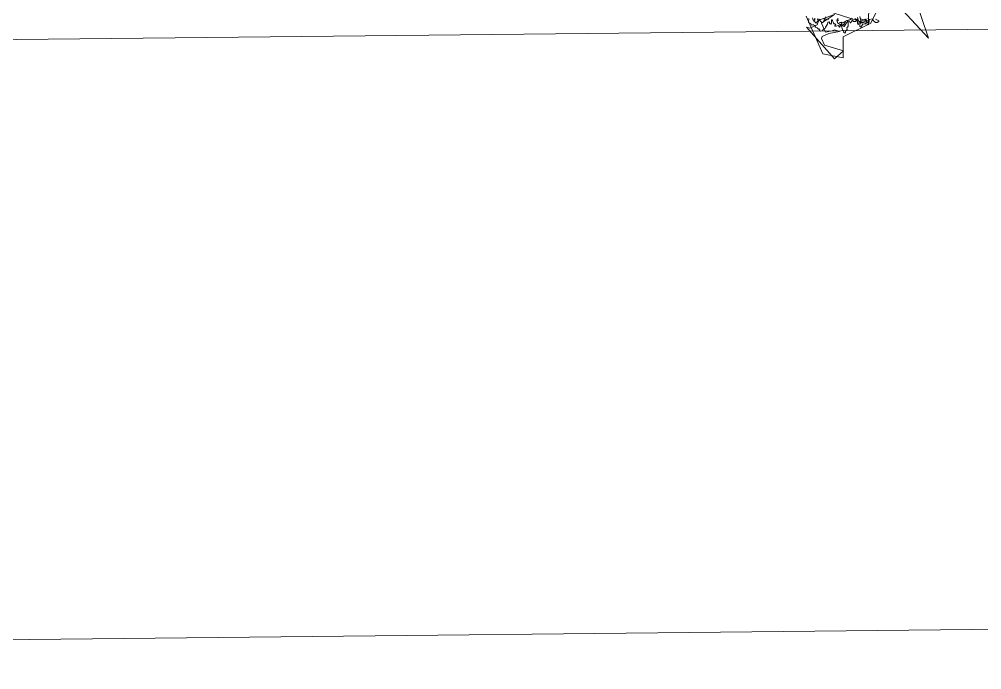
# Model space of a CAD drawing. Header units: metres. Extents: x -71 to 881, y -503 to 661.
# Drawn here: x 303.45 to 314.24, y -329.48 to -322.18 of the extents above; entities that cross this region are included whole.
import ezdxf

# ---------------------------------------------------------------- set-up
doc = ezdxf.new("R2010")
doc.units = ezdxf.units.M
doc.layers.add('04. Pisos', color=8, linetype='Continuous', lineweight=5)
doc.layers.add('ARBRE', color=100, linetype='Continuous', lineweight=13, true_color=0x00ff3f)

# ---------------------------------------------------------------- blocks, each defined once
blk = doc.blocks.new('WMF2', base_point=(0, 0.01))
at = {"color": 251, "lineweight": 0, "true_color": 0x636466}
for points in [[(62.22, -27.79), (49.27, -24.43), (44.16, -28.75), (49.49, -33.04), (47.38, -42.86), (52.22, -53.02), (31.88, -54.47), (45.91, -59.56)], [(59.11, -34.32), (48.77, -41.31), (47.36, -41.88), (58.37, -50.92)], [(57.77, -28.84), (58.63, -30.3), (56.93, -35.37), (57.37, -30.33), (54.22, -29.5), (53.25, -31.47), (53.04, -32.3), (51.55, -33.16), (53.17, -30.11), (53.78, -27.79), (53.47, -27.25), (51.12, -26.63), (45.81, -30.31), (45.66, -26.44), (59.37, -25.77), (58.42, -26.33), (57.77, -28.84), (57.77, -28.84)], [(47.44, -44.86), (46.32, -45.35), (46.14, -45.25), (46.23, -44.64), (46.6, -44.17), (47.56, -44.03), (48.1, -44.22), (48.58, -43.15), (48.01, -42.73), (47.85, -42.43), (48.07, -42.2), (48.76, -42.13), (48.17, -41.4), (48.71, -40.58), (48.32, -39.48), (48.7, -39.37), (49.37, -39.95), (49.47, -40.2), (49.63, -40.29), (49.94, -40.13), (49.49, -39.35), (50.01, -39.4), (50.51, -39.88), (50.54, -40.02), (50.86, -39.85), (50.83, -39.28), (51.31, -38.78), (51.84, -38.83), (51.55, -37.7), (51.59, -37.62), (52.39, -37.81), (52.44, -37.5), (51.18, -36.52), (51.08, -36.13), (51.12, -35.83), (50.51, -35.51), (50.45, -34.8), (50.07, -34.49), (50.03, -34.34), (50.2, -34.23), (50.61, -34.11), (50.82, -34.33), (51.37, -34.3), (52.2, -34.62), (52.47, -34.77), (52.63, -35.28), (52.87, -35.21), (52.86, -34.42), (52.76, -34.37), (52.7, -34.11), (53.34, -34.14), (53.62, -33.41), (53.77, -33.15), (53.9, -33.1), (53.97, -33.15), (54.13, -33.69), (54.66, -33.51), (54.57, -33.25), (56.09, -33.72), (56.03, -33.37), (55.31, -32.87), (55.2, -32.49), (55.39, -32.36), (55.77, -32.24), (55.88, -32.62), (56.15, -32.56), (56.36, -32.12), (55.85, -31.63), (55.46, -30.55), (55.3, -30.46), (55.43, -29.76), (55.24, -28.88), (55.5, -28.39), (55.87, -28.34), (56.16, -28.62), (56.42, -28.33), (56.99, -28.28), (57.65, -27.88), (57.72, -28.12), (58.03, -28.17), (58.25, -27.98), (58.41, -28.05), (58.73, -27.66), (58.86, -27.41), (59.43, -27.6), (60.1, -27.17), (61.07, -28.04)], [(60.48, -29.15), (59.78, -28.78), (59.61, -29.12), (59.81, -29.35)], [(59.99, -29.66), (59.52, -29.31), (59.36, -28.78), (58.88, -28.85), (58.48, -28.96), (58.53, -29.53), (58.63, -29.93), (59.11, -30.07), (59.2, -30.34), (58.98, -30.11), (58.66, -30.69), (58.5, -30.4), (57.42, -30.59), (57.23, -30.94), (57.5, -31.63), (57.97, -31.77)], [(58, -32.77), (57.77, -31.77), (57.68, -31.73), (57.33, -32.4), (57.28, -32.27), (56.9, -32.97)], [(55.27, -35.48), (54.61, -35.03), (54.96, -35), (55.02, -34.9), (54.16, -34.45), (53.24, -34.74), (53.05, -35.07), (52.92, -35.12), (53.11, -35.44), (53.43, -35.41), (53.84, -35.06), (53.53, -35.66), (53.04, -35.95), (52.98, -36.7), (52.93, -36.78), (52.55, -36.04), (52.54, -35.47), (52.19, -35.28), (51.91, -35.35), (52.44, -37.08), (52.39, -37.16), (52.45, -37.28), (52.71, -37.43), (52.87, -37.29), (53.01, -37.03), (52.38, -38.45), (52.36, -39.1)], [(51.81, -39.69), (51.02, -39.94), (51.02, -40.16), (51.11, -40.42)], [(51.46, -40.59), (50.47, -40.19), (49.85, -40.29), (49.72, -40.33), (49.57, -40.61), (49.49, -40.55), (49.46, -40.43), (49.28, -40.54), (49.15, -40.81), (49.22, -41.05), (48.9, -41.88), (48.95, -42.01), (49.46, -41.85), (49.82, -40.94), (49.95, -40.7), (51.24, -41.37)], [(50.48, -41.18), (49.74, -41.56), (49.46, -42.27)], [(49.41, -42.59), (49.24, -42.27), (48.89, -42.32), (48.63, -42.83), (49.09, -43.19)]]:
    blk.add_lwpolyline(points, dxfattribs=at)

msp = doc.modelspace()

# ---------------------------------------------------------------- linework, layer by layer
at = {"layer": '04. Pisos'}
for points in [[(271.608, -329.476), (324.775, -328.914), (324.032, -192.711), (114.552, -194.747), (114.709, -218.693), (92.831, -218.902), (93.348, -251.334)], [(276.042, -322.701), (324.739, -322.186)]]:
    msp.add_lwpolyline(points, dxfattribs=at)

# ---------------------------------------------------------------- block references
at = {"layer": 'ARBRE', "color": 251, "lineweight": 5, "true_color": 0x636466, "xscale": 0.03451886634015593, "yscale": 0.03451886634015593, "zscale": 0.03451886634015593, "rotation": 128.5771086415459}
msp.add_blockref('WMF2', (312.855, -324.429), dxfattribs=at)

doc.saveas('drawing.dxf')
